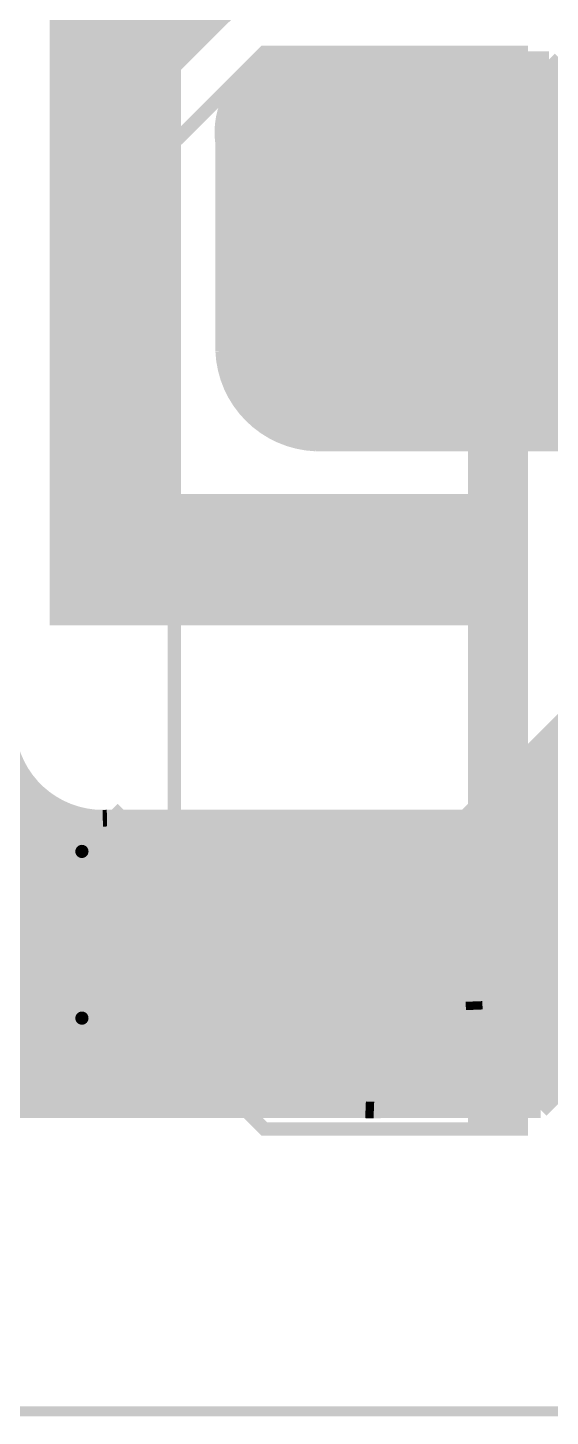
# Model space of a CAD drawing. Extents: x -20 to 155, y -91 to 215.
# Drawn here: x 4.26 to 12.21, y 6.63 to 27.79 of the extents above; entities that cross this region are included whole.
import ezdxf

# ---------------------------------------------------------------- set-up
doc = ezdxf.new("R2010")
doc.units = 0
doc.header["$MEASUREMENT"] = 0
doc.layers.get('0').update_dxf_attribs({"linetype": 'CONTINUOUS'})
for name, color, linetype in [('25-334-0_BOT', 7, 'CONTINUOUS'), ('25-334-0_DRD', 7, 'CONTINUOUS'), ('25-334-0_DRL', 2, 'CONTINUOUS'), ('25-334-0_IN1', 4, 'CONTINUOUS'), ('25-334-0_IN2', 3, 'CONTINUOUS'), ('25-334-0_SMB', 5, 'CONTINUOUS'), ('25-334-0_SMT', 10, 'CONTINUOUS'), ('25-334-0_SST', 12, 'CONTINUOUS'), ('25-334-0_TOP', 11, 'CONTINUOUS'), ('THRUHOLE_TAP', 15, 'CONTINUOUS')]:
    doc.layers.add(name, color=color, linetype=linetype)

# ---------------------------------------------------------------- blocks, each defined once
blk = doc.blocks.new('ROUND_14')
at = {"const_width": 1.905}
blk.add_lwpolyline([(-0.9525, 0, 1), (0.9525, 0, 1)], format="xyb", close=True, dxfattribs=at)
blk = doc.blocks.new('ROUND_64')
at = {"const_width": 0.35052}
blk.add_lwpolyline([(-0.17526, 0, 1), (0.17526, 0, 1)], format="xyb", close=True, dxfattribs=at)
blk = doc.blocks.new('ROUND_30')
at = {"const_width": 0.84963}
blk.add_lwpolyline([(-0.424814, 0, 1), (0.424814, 0, 1)], format="xyb", close=True, dxfattribs=at)
blk = doc.blocks.new('ROUND_84')
at = {"const_width": 0.10033}
blk.add_lwpolyline([(-0.050164, 0, 1), (0.050164, 0, 1)], format="xyb", close=True, dxfattribs=at)
blk = doc.blocks.new('ROUND_75')
at = {"const_width": 0.10033}
blk.add_lwpolyline([(-0.050164, 0, 1), (0.050164, 0, 1)], format="xyb", close=True, dxfattribs=at)

msp = doc.modelspace()

# ---------------------------------------------------------------- linework, layer by layer
at = {"layer": '25-334-0_BOT', "const_width": 0.254}
for points in [[(21.844, 26.543), (11.049, 15.748)], [(26.67, 22.733), (23.495, 22.733), (12.7, 11.938), (6.223, 11.938)], [(12.2682, 16.9672), (12.2682, 11.938)], [(17.7292, 16.9672), (12.2682, 16.9672)], [(12.0396, 16.7386), (12.0396, 11.938)], [(17.5006, 16.7386), (12.0396, 16.7386)], [(11.811, 16.51), (11.811, 11.938)], [(17.272, 16.51), (11.811, 16.51)], [(11.5824, 16.2814), (11.5824, 11.938)], [(17.0434, 16.2814), (11.5824, 16.2814)], [(11.3538, 16.0528), (11.3538, 11.938)], [(16.8148, 16.0528), (11.3538, 16.0528)], [(6.096, 15.74038), (6.096, 11.94308)], [(11.049, 15.748), (6.223, 15.748)], [(6.3246, 15.748), (6.3246, 11.938)], [(6.5532, 15.748), (6.5532, 11.938)], [(6.7818, 15.748), (6.7818, 11.938)], [(7.0104, 15.748), (7.0104, 11.938)], [(7.239, 15.748), (7.239, 11.938)], [(7.4676, 15.748), (7.4676, 11.938)], [(7.6962, 15.748), (7.6962, 11.938)], [(7.9248, 15.748), (7.9248, 11.938)], [(8.1534, 15.748), (8.1534, 11.938)], [(8.382, 15.748), (8.382, 11.938)], [(8.6106, 15.748), (8.6106, 11.938)], [(8.8392, 15.748), (8.8392, 11.938)], [(9.0678, 15.748), (9.0678, 11.938)], [(9.2964, 15.748), (9.2964, 11.938)], [(9.525, 15.748), (9.525, 11.938)], [(9.7536, 15.748), (9.7536, 11.938)], [(9.9822, 15.748), (9.9822, 11.938)], [(10.2108, 15.748), (10.2108, 11.938)], [(10.4394, 15.748), (10.4394, 11.938)], [(10.668, 15.748), (10.668, 11.938)], [(10.8966, 15.748), (10.8966, 11.938)], [(11.1252, 15.8242), (11.1252, 11.938)], [(16.5862, 15.8242), (11.1252, 15.8242)], [(16.3576, 15.5956), (5.61848, 15.5956)], [(5.6388, 15.60576), (5.6388, 12.08024)], [(5.8674, 15.6972), (5.8674, 11.9888)], [(16.129, 15.367), (5.31622, 15.367)], [(5.4102, 15.45336), (5.4102, 12.23264)], [(15.9004, 15.1384), (5.13842, 15.1384)], [(5.1816, 15.20444), (5.1816, 12.48156)], [(15.6718, 14.9098), (5.0292, 14.9098)], [(15.4432, 14.6812), (4.96824, 14.6812)], [(4.953, 14.478), (4.953, 13.208)], [(15.2146, 14.4526), (4.953, 14.4526)], [(14.986, 14.224), (4.953, 14.224)], [(14.7574, 13.9954), (4.953, 13.9954)], [(14.5288, 13.7668), (4.953, 13.7668)], [(14.3002, 13.5382), (4.953, 13.5382)], [(14.0716, 13.3096), (4.953, 13.3096)], [(13.843, 13.081), (4.95808, 13.081)], [(13.6144, 12.8524), (5.0038, 12.8524)], [(13.3858, 12.6238), (5.09524, 12.6238)], [(13.1572, 12.3952), (5.24764, 12.3952)], [(12.9286, 12.1666), (5.49656, 12.1666)]]:
    msp.add_lwpolyline(points, dxfattribs=at)
for points in [[(6.223, 15.748, 0.4142136), (4.953, 14.478)], [(4.953, 13.208, 0.4142136), (6.223, 11.938)]]:
    msp.add_lwpolyline(points, format="xyb", dxfattribs=at)
at = {"layer": '25-334-0_DRD', "const_width": 0.254}
for points in [[(10.39876, 25.96896), (7.85876, 23.42896)], [(10.39876, 23.42896), (7.85876, 25.96896)], [(5.715, 15.875), (4.445, 14.605)], [(5.715, 14.605), (4.445, 15.875)], [(10.39876, 14.99616), (7.85876, 12.45616)], [(10.39876, 12.45616), (7.85876, 14.99616)], [(5.715, 13.335), (4.445, 12.065)], [(5.715, 12.065), (4.445, 13.335)]]:
    msp.add_lwpolyline(points, dxfattribs=at)
at = {"layer": '25-334-0_DRL', "const_width": 1.99898}
msp.add_lwpolyline([(11.176, 19.685), (5.588, 19.685), (5.588, 27.559), (8.636, 30.607)], dxfattribs=at)
at = {"layer": '25-334-0_IN1', "const_width": 0.254}
for points in [[(8.3439, 27.3177, 0.4142136), (7.2263, 26.2001)], [(8.509, 27.305, 0.037099), (8.3439, 27.31727)], [(7.2263, 26.2001, 0.0370994), (7.23857, 26.03493)], [(7.239, 22.86, 0.3889837), (8.636, 21.463)]]:
    msp.add_lwpolyline(points, format="xyb", dxfattribs=at)
for points in [[(7.9121, 27.23134), (7.9121, 21.6916)], [(8.1407, 27.29738), (8.1407, 21.57222)], [(8.509, 27.305), (8.1788, 27.305)], [(8.3693, 27.3177), (8.3693, 21.49856)], [(12.192, 27.305), (8.509, 27.305)], [(8.5979, 27.305), (8.5979, 21.46554)], [(8.8265, 27.305), (8.8265, 21.463)], [(9.0551, 27.305), (9.0551, 21.463)], [(9.2837, 27.305), (9.2837, 21.463)], [(9.5123, 27.305), (9.5123, 21.463)], [(9.7409, 27.305), (9.7409, 21.463)], [(9.9695, 27.305), (9.9695, 21.463)], [(10.1981, 27.305), (10.1981, 21.463)], [(10.4267, 27.305), (10.4267, 21.463)], [(10.6553, 27.305), (10.6553, 21.463)], [(10.8839, 27.305), (10.8839, 21.463)], [(11.1125, 27.305), (11.1125, 21.463)], [(11.3411, 27.305), (11.3411, 21.463)], [(11.5697, 27.305), (11.5697, 21.463)], [(11.7983, 27.305), (11.7983, 21.463)], [(12.0269, 27.305), (12.0269, 21.463)], [(12.192, 27.305), (23.241, 16.256)], [(12.2555, 27.2415), (12.2555, 21.463)], [(12.4206, 27.0764), (7.65048, 27.0764)], [(7.6835, 27.1018), (7.6835, 21.87194)], [(12.6492, 26.8478), (7.43204, 26.8478)], [(7.4549, 26.87574), (7.4549, 22.15642)], [(12.8778, 26.6192), (7.30758, 26.6192)], [(13.1064, 26.3906), (7.24154, 26.3906)], [(13.335, 26.162), (7.2263, 26.162)], [(7.239, 26.035), (7.239, 22.86)], [(13.5636, 25.9334), (7.239, 25.9334)], [(13.7922, 25.7048), (7.239, 25.7048)], [(14.0208, 25.4762), (7.239, 25.4762)], [(14.2494, 25.2476), (7.239, 25.2476)], [(14.478, 25.019), (7.239, 25.019)], [(14.7066, 24.7904), (7.239, 24.7904)], [(14.9352, 24.5618), (7.239, 24.5618)], [(15.1638, 24.3332), (7.239, 24.3332)], [(15.3924, 24.1046), (7.239, 24.1046)], [(15.621, 23.876), (7.239, 23.876)], [(15.8496, 23.6474), (7.239, 23.6474)], [(16.0782, 23.4188), (7.239, 23.4188)], [(16.3068, 23.1902), (7.239, 23.1902)], [(16.5354, 22.9616), (7.239, 22.9616)], [(16.764, 22.733), (7.24916, 22.733)], [(16.9926, 22.5044), (7.29742, 22.5044)], [(17.2212, 22.2758), (7.38886, 22.2758)], [(17.4498, 22.0472), (7.52856, 22.0472)], [(17.6784, 21.8186), (7.74192, 21.8186)], [(17.907, 21.59), (8.10006, 21.59)], [(13.589, 21.463), (8.636, 21.463)]]:
    msp.add_lwpolyline(points, dxfattribs=at)
at = {"layer": '25-334-0_IN2', "const_width": 0.254}
for points in [[(22.733, 27.559), (10.922, 15.748)], [(23.495, 22.733), (12.065, 11.303)], [(17.78, 17.018), (12.192, 17.018)], [(12.29106, 17.11706), (12.29106, 11.52906)], [(12.06246, 16.88846), (12.06246, 11.303)], [(11.83386, 16.65986), (11.83386, 11.303)], [(17.5514, 16.7894), (11.9634, 16.7894)], [(11.60526, 16.43126), (11.60526, 11.303)], [(17.3228, 16.5608), (11.7348, 16.5608)], [(11.37666, 16.20266), (11.37666, 11.303)], [(17.0942, 16.3322), (11.5062, 16.3322)], [(11.14806, 15.97406), (11.14806, 11.303)], [(16.8656, 16.1036), (11.2776, 16.1036)], [(10.922, 15.748), (3.937, 15.748)], [(4.29006, 15.748), (4.29006, 11.303)], [(4.51866, 15.748), (4.51866, 11.303)], [(4.74726, 15.748), (4.74726, 11.303)], [(4.97586, 15.748), (4.97586, 11.303)], [(5.20446, 15.748), (5.20446, 11.303)], [(5.43306, 15.748), (5.43306, 11.303)], [(5.66166, 15.748), (5.66166, 11.303)], [(5.89026, 15.748), (5.89026, 11.303)], [(6.11886, 15.748), (6.11886, 11.303)], [(6.34746, 15.748), (6.34746, 11.303)], [(6.57606, 15.748), (6.57606, 11.303)], [(6.80466, 15.748), (6.80466, 11.303)], [(7.03326, 15.748), (7.03326, 11.303)], [(7.26186, 15.748), (7.26186, 11.303)], [(7.49046, 15.748), (7.49046, 11.303)], [(7.71906, 15.748), (7.71906, 11.303)], [(7.94766, 15.748), (7.94766, 11.303)], [(8.17626, 15.748), (8.17626, 11.303)], [(8.40486, 15.748), (8.40486, 11.303)], [(8.63346, 15.748), (8.63346, 11.303)], [(8.86206, 15.748), (8.86206, 11.303)], [(9.09066, 15.748), (9.09066, 11.303)], [(9.31926, 15.748), (9.31926, 11.303)], [(9.54786, 15.748), (9.54786, 11.303)], [(9.77646, 15.748), (9.77646, 11.303)], [(10.00506, 15.748), (10.00506, 11.303)], [(10.23366, 15.748), (10.23366, 11.303)], [(10.46226, 15.748), (10.46226, 11.303)], [(10.69086, 15.748), (10.69086, 11.303)], [(10.91946, 15.748), (10.91946, 11.303)], [(16.637, 15.875), (11.049, 15.875)], [(16.4084, 15.6464), (-3.81254, 15.6464)], [(16.1798, 15.4178), (-3.81, 15.4178)], [(15.9512, 15.1892), (-3.81, 15.1892)], [(15.7226, 14.9606), (-3.81, 14.9606)], [(15.494, 14.732), (-3.81, 14.732)], [(15.2654, 14.5034), (-3.81, 14.5034)], [(15.0368, 14.2748), (-3.81, 14.2748)], [(14.8082, 14.0462), (-3.81, 14.0462)], [(14.5796, 13.8176), (-3.81, 13.8176)], [(14.351, 13.589), (-3.81, 13.589)], [(14.1224, 13.3604), (-3.81, 13.3604)], [(13.8938, 13.1318), (-3.80746, 13.1318)], [(13.6652, 12.9032), (-3.77952, 12.9032)], [(13.4366, 12.6746), (-3.72364, 12.6746)], [(13.208, 12.446), (-3.63728, 12.446)], [(12.9794, 12.2174), (-3.51282, 12.2174)], [(12.7508, 11.9888), (-3.34518, 11.9888)], [(12.5222, 11.7602), (-3.11658, 11.7602)], [(12.2936, 11.5316), (-2.77876, 11.5316)], [(12.065, 11.303), (-1.905, 11.303)]]:
    msp.add_lwpolyline(points, dxfattribs=at)
at = {"layer": '25-334-0_SMB', "const_width": 1.99898}
msp.add_lwpolyline([(25.908, 24.765), (22.86, 24.765), (11.938, 13.843), (6.35, 13.843)], dxfattribs=at)
at = {"layer": '25-334-0_SMT', "const_width": 1.99898}
msp.add_lwpolyline([(25.654, 13.843), (23.495, 13.843), (12.7, 24.638), (9.144, 24.638)], dxfattribs=at)
at = {"layer": '25-334-0_SST'}
for points, const_width in [([(-2.6162, 31.7119), (-2.6162, 6.71068), (37.38372, 6.71068), (37.38372, 31.7119), (-2.6162, 31.7119)], 0.1524), ([(11.77036, 12.10056), (11.77036, 11.00836), (7.85876, 11.00836), (6.48716, 12.37996), (6.48716, 26.04516), (7.85876, 27.41676), (11.77036, 27.41676), (11.77036, 12.10056)], 0.2032), ([(11.05916, 27.41676), (11.05916, 11.00836)], 0.2032), ([(11.74496, 27.41676), (11.05916, 27.41676)], 0.2032), ([(11.2522, 27.41676), (11.2522, 11.00836)], 0.2032), ([(11.43508, 27.41676), (11.43508, 11.00836)], 0.2032), ([(11.61796, 27.41676), (11.61796, 11.00836)], 0.2032), ([(11.74496, 27.41676), (11.77036, 11.03376), (11.77036, 11.00836)], 0.2032), ([(11.74496, 27.29484), (11.05916, 27.29484)], 0.2032), ([(11.74496, 27.11196), (11.05916, 27.11196)], 0.2032), ([(11.74496, 26.92908), (11.05916, 26.92908)], 0.2032), ([(11.74496, 26.7462), (11.05916, 26.7462)], 0.2032), ([(11.74496, 26.56332), (11.05916, 26.56332)], 0.2032), ([(11.74496, 26.38044), (11.05916, 26.38044)], 0.2032), ([(11.74496, 26.19756), (11.05916, 26.19756)], 0.2032), ([(11.74496, 26.01468), (11.05916, 26.01468)], 0.2032), ([(11.74496, 25.8318), (11.05916, 25.8318)], 0.2032), ([(11.7475, 25.64892), (11.05916, 25.64892)], 0.2032), ([(11.7475, 25.46604), (11.05916, 25.46604)], 0.2032), ([(11.7475, 25.28316), (11.05916, 25.28316)], 0.2032), ([(11.7475, 25.10028), (11.05916, 25.10028)], 0.2032), ([(11.7475, 24.9174), (11.05916, 24.9174)], 0.2032), ([(11.7475, 24.73452), (11.05916, 24.73452)], 0.2032), ([(11.7475, 24.55164), (11.05916, 24.55164)], 0.2032), ([(11.7475, 24.36876), (11.05916, 24.36876)], 0.2032), ([(11.7475, 24.18588), (11.05916, 24.18588)], 0.2032), ([(11.75004, 24.003), (11.05916, 24.003)], 0.2032), ([(11.75004, 23.82012), (11.05916, 23.82012)], 0.2032), ([(11.75004, 23.63724), (11.05916, 23.63724)], 0.2032), ([(11.75004, 23.45436), (11.05916, 23.45436)], 0.2032), ([(11.75004, 23.27148), (11.05916, 23.27148)], 0.2032), ([(11.75004, 23.0886), (11.05916, 23.0886)], 0.2032), ([(11.75004, 22.90572), (11.05916, 22.90572)], 0.2032), ([(11.75004, 22.72284), (11.05916, 22.72284)], 0.2032), ([(11.75004, 22.53996), (11.05916, 22.53996)], 0.2032), ([(11.75258, 22.35708), (11.05916, 22.35708)], 0.2032), ([(11.75258, 22.1742), (11.05916, 22.1742)], 0.2032), ([(11.75258, 21.99132), (11.05916, 21.99132)], 0.2032), ([(11.75258, 21.80844), (11.05916, 21.80844)], 0.2032), ([(11.75258, 21.62556), (11.05916, 21.62556)], 0.2032), ([(11.75258, 21.44268), (11.05916, 21.44268)], 0.2032), ([(11.75258, 21.2598), (11.05916, 21.2598)], 0.2032), ([(11.75258, 21.07692), (11.05916, 21.07692)], 0.2032), ([(11.75258, 20.89404), (11.05916, 20.89404)], 0.2032), ([(11.75512, 20.71116), (11.05916, 20.71116)], 0.2032), ([(11.75512, 20.52828), (11.05916, 20.52828)], 0.2032), ([(11.75512, 20.3454), (11.05916, 20.3454)], 0.2032), ([(11.75512, 20.16252), (11.05916, 20.16252)], 0.2032), ([(11.75512, 19.97964), (11.05916, 19.97964)], 0.2032), ([(11.75512, 19.79676), (11.05916, 19.79676)], 0.2032), ([(11.75512, 19.61388), (11.05916, 19.61388)], 0.2032), ([(11.75512, 19.431), (11.05916, 19.431)], 0.2032), ([(11.75512, 19.24812), (11.05916, 19.24812)], 0.2032), ([(11.75766, 19.06524), (11.05916, 19.06524)], 0.2032), ([(11.75766, 18.88236), (11.05916, 18.88236)], 0.2032), ([(11.75766, 18.69948), (11.05916, 18.69948)], 0.2032), ([(11.75766, 18.5166), (11.05916, 18.5166)], 0.2032), ([(11.75766, 18.33372), (11.05916, 18.33372)], 0.2032), ([(11.75766, 18.15084), (11.05916, 18.15084)], 0.2032), ([(11.75766, 17.96796), (11.05916, 17.96796)], 0.2032), ([(11.75766, 17.78508), (11.05916, 17.78508)], 0.2032), ([(11.75766, 17.6022), (11.05916, 17.6022)], 0.2032), ([(11.7602, 17.41932), (11.05916, 17.41932)], 0.2032), ([(11.7602, 17.23644), (11.05916, 17.23644)], 0.2032), ([(11.7602, 17.05356), (11.05916, 17.05356)], 0.2032), ([(11.7602, 16.87068), (11.05916, 16.87068)], 0.2032), ([(11.7602, 16.6878), (11.05916, 16.6878)], 0.2032), ([(11.7602, 16.50492), (11.05916, 16.50492)], 0.2032), ([(11.7602, 16.32204), (11.05916, 16.32204)], 0.2032), ([(11.7602, 16.13916), (11.05916, 16.13916)], 0.2032), ([(11.7602, 15.95628), (11.05916, 15.95628)], 0.2032), ([(11.76274, 15.7734), (11.05916, 15.7734)], 0.2032), ([(11.76274, 15.59052), (11.05916, 15.59052)], 0.2032), ([(11.76274, 15.40764), (11.05916, 15.40764)], 0.2032), ([(11.76274, 15.22476), (11.05916, 15.22476)], 0.2032), ([(11.76274, 15.04188), (11.05916, 15.04188)], 0.2032), ([(11.76274, 14.859), (11.05916, 14.859)], 0.2032), ([(11.76274, 14.67612), (11.05916, 14.67612)], 0.2032), ([(11.76274, 14.49324), (11.05916, 14.49324)], 0.2032), ([(11.76528, 14.31036), (11.05916, 14.31036)], 0.2032), ([(11.76528, 14.12748), (11.05916, 14.12748)], 0.2032), ([(11.76528, 13.9446), (11.05916, 13.9446)], 0.2032), ([(11.76528, 13.76172), (11.05916, 13.76172)], 0.2032), ([(11.76528, 13.57884), (11.05916, 13.57884)], 0.2032), ([(11.76528, 13.39596), (11.05916, 13.39596)], 0.2032), ([(11.76528, 13.21308), (11.05916, 13.21308)], 0.2032), ([(11.76528, 13.0302), (11.05916, 13.0302)], 0.2032), ([(11.76528, 12.84732), (11.05916, 12.84732)], 0.2032), ([(11.76782, 12.66444), (11.05916, 12.66444)], 0.2032), ([(11.76782, 12.48156), (11.05916, 12.48156)], 0.2032), ([(11.76782, 12.29868), (11.05916, 12.29868)], 0.2032), ([(11.76782, 12.1158), (11.05916, 12.1158)], 0.2032), ([(11.76782, 11.93292), (11.05916, 11.93292)], 0.2032), ([(11.76782, 11.75004), (11.05916, 11.75004)], 0.2032), ([(11.76782, 11.56716), (11.05916, 11.56716)], 0.2032), ([(11.76782, 11.38428), (11.05916, 11.38428)], 0.2032), ([(11.76782, 11.2014), (11.05916, 11.2014)], 0.2032), ([(11.77036, 11.00836), (11.05916, 11.00836)], 0.2032)]:
    msp.add_lwpolyline(points, dxfattribs=dict(at, const_width=const_width))
at = {"layer": '25-334-0_TOP', "const_width": 0.254}
for points in [[(8.3439, 27.3177, 0.4142136), (7.2263, 26.2001)], [(8.509, 27.305, 0.037099), (8.3439, 27.31727)], [(7.2263, 26.2001, 0.0370994), (7.23857, 26.03493)], [(7.239, 22.86, 0.3663079), (8.636, 21.463)], [(3.93446, 17.2085, 0.4142136), (5.3975, 15.74546)], [(11.049, 14.732, 0.3801993), (10.033, 15.748)], [(9.525, 11.29792, 0.4142136), (11.05408, 12.827)]]:
    msp.add_lwpolyline(points, format="xyb", dxfattribs=at)
for points in [[(7.9121, 27.23134), (7.9121, 21.71446)], [(8.1407, 27.29738), (8.1407, 21.59)], [(8.3693, 27.3177), (8.3693, 21.50872)], [(12.192, 27.305), (8.509, 27.305)], [(8.5979, 27.305), (8.5979, 21.46554)], [(8.8265, 27.305), (8.8265, 21.463)], [(9.0551, 27.305), (9.0551, 21.463)], [(9.2837, 27.305), (9.2837, 21.463)], [(9.5123, 27.305), (9.5123, 21.463)], [(9.7409, 27.305), (9.7409, 21.463)], [(9.9695, 27.305), (9.9695, 21.463)], [(10.1981, 27.305), (10.1981, 21.463)], [(10.4267, 27.305), (10.4267, 21.463)], [(10.6553, 27.305), (10.6553, 21.463)], [(10.8839, 27.305), (10.8839, 21.463)], [(11.1125, 27.305), (11.1125, 21.463)], [(11.3411, 27.305), (11.3411, 21.463)], [(11.5697, 27.305), (11.5697, 21.463)], [(11.7983, 27.305), (11.7983, 21.463)], [(12.0269, 27.305), (12.0269, 21.463)], [(12.192, 27.305), (23.241, 16.256)], [(12.2555, 27.2415), (12.2555, 21.463)], [(12.3952, 27.1018), (7.6835, 27.1018)], [(7.6835, 27.1018), (7.6835, 21.90242)], [(12.6238, 26.8732), (7.45236, 26.8732)], [(7.4549, 26.87574), (7.4549, 22.19452)], [(12.8524, 26.6446), (7.31774, 26.6446)], [(13.081, 26.416), (7.24662, 26.416)], [(13.3096, 26.1874), (7.2263, 26.1874)], [(7.239, 26.035), (7.239, 22.86)], [(13.5382, 25.9588), (7.239, 25.9588)], [(13.7668, 25.7302), (7.239, 25.7302)], [(13.9954, 25.5016), (7.239, 25.5016)], [(14.224, 25.273), (7.239, 25.273)], [(14.4526, 25.0444), (7.239, 25.0444)], [(14.6812, 24.8158), (7.239, 24.8158)], [(14.9098, 24.5872), (7.239, 24.5872)], [(15.1384, 24.3586), (7.239, 24.3586)], [(15.367, 24.13), (7.239, 24.13)], [(15.5956, 23.9014), (7.239, 23.9014)], [(15.8242, 23.6728), (7.239, 23.6728)], [(16.0528, 23.4442), (7.239, 23.4442)], [(16.2814, 23.2156), (7.239, 23.2156)], [(16.51, 22.987), (7.239, 22.987)], [(16.7386, 22.7584), (7.2517, 22.7584)], [(16.9672, 22.5298), (7.3025, 22.5298)], [(17.1958, 22.3012), (7.39648, 22.3012)], [(17.4244, 22.0726), (7.53618, 22.0726)], [(17.653, 21.844), (7.747, 21.844)], [(17.8816, 21.6154), (8.08736, 21.6154)], [(13.589, 21.463), (8.636, 21.463)], [(4.16814, 16.41602), (4.16814, 11.303)], [(4.23164, 16.32712), (-3.68554, 16.32712)], [(4.445, 16.09852), (-3.68554, 16.09852)], [(4.39674, 16.1417), (4.39674, 11.303)], [(4.62534, 15.96644), (4.62534, 11.303)], [(4.81076, 15.86992), (-3.68554, 15.86992)], [(4.85394, 15.8496), (4.85394, 11.303)], [(5.08254, 15.78102), (5.08254, 11.303)], [(5.31114, 15.748), (5.31114, 11.303)], [(5.3975, 15.74546), (5.46105, 15.74684)], [(10.033, 15.748), (5.461, 15.748)], [(5.53974, 15.748), (5.53974, 11.303)], [(5.76834, 15.748), (5.76834, 11.303)], [(5.99694, 15.748), (5.99694, 11.303)], [(6.22554, 15.748), (6.22554, 11.303)], [(6.45414, 15.748), (6.45414, 11.303)], [(6.68274, 15.748), (6.68274, 11.303)], [(6.91134, 15.748), (6.91134, 11.303)], [(7.13994, 15.748), (7.13994, 11.303)], [(7.36854, 15.748), (7.36854, 11.303)], [(7.59714, 15.748), (7.59714, 11.303)], [(7.82574, 15.748), (7.82574, 11.303)], [(8.05434, 15.748), (8.05434, 11.303)], [(8.28294, 15.748), (8.28294, 11.303)], [(8.51154, 15.748), (8.51154, 11.303)], [(8.74014, 15.748), (8.74014, 11.303)], [(8.96874, 15.748), (8.96874, 11.303)], [(9.19734, 15.748), (9.19734, 11.303)], [(9.42594, 15.748), (9.42594, 11.30046)], [(9.65454, 15.748), (9.65454, 11.303)], [(9.88314, 15.748), (9.88314, 11.3411)], [(10.11174, 15.74038), (10.11174, 11.41476)], [(10.44194, 15.64132), (-3.68554, 15.64132)], [(10.34034, 15.6845), (10.34034, 11.53414)], [(10.56894, 15.56766), (10.56894, 11.7094)], [(10.75436, 15.41272), (-3.68554, 15.41272)], [(10.79754, 15.36192), (10.79754, 11.98118)], [(10.91946, 15.18412), (-3.683, 15.18412)], [(11.0109, 14.95552), (-3.683, 14.95552)], [(11.049, 14.72692), (-3.683, 14.72692)], [(11.02614, 14.89202), (11.02614, 12.53998)], [(11.049, 14.732), (11.049, 12.954)], [(11.049, 14.49832), (-3.683, 14.49832)], [(11.049, 14.26972), (-3.683, 14.26972)], [(11.049, 14.04112), (-3.683, 14.04112)], [(11.049, 13.81252), (-3.683, 13.81252)], [(11.049, 13.58392), (-3.683, 13.58392)], [(11.049, 13.35532), (-3.683, 13.35532)], [(11.049, 13.12672), (-3.683, 13.12672)], [(11.05154, 12.89812), (-3.65252, 12.89812)], [(11.05408, 12.827), (11.0488, 12.95398)], [(11.04646, 12.66952), (-3.58648, 12.66952)], [(11.00328, 12.44092), (-3.4925, 12.44092)], [(10.92454, 12.21232), (-3.36296, 12.21232)], [(10.80008, 11.98372), (-3.19024, 11.98372)], [(10.61466, 11.75512), (-2.95402, 11.75512)], [(10.32764, 11.52652), (-2.61112, 11.52652)], [(9.398, 11.303), (-1.905, 11.303)], [(9.398, 11.303), (9.525, 11.29772)]]:
    msp.add_lwpolyline(points, dxfattribs=at)

# ---------------------------------------------------------------- block references
at = {"layer": '25-334-0_BOT'}
for name, p in [('ROUND_14', (9.12876, 24.69896)), ('ROUND_64', (5.08, 15.24)), ('ROUND_14', (9.12876, 13.72616)), ('ROUND_64', (5.08, 12.7))]:
    msp.add_blockref(name, p, dxfattribs=at)
at = {"layer": '25-334-0_DRL'}
for name, p in [('ROUND_30', (9.12876, 24.69896)), ('ROUND_84', (5.08, 15.24)), ('ROUND_30', (9.12876, 13.72616)), ('ROUND_84', (5.08, 12.7))]:
    msp.add_blockref(name, p, dxfattribs=at)
at = {"layer": '25-334-0_IN1'}
for name, p in [('ROUND_14', (9.12876, 24.69896)), ('ROUND_64', (5.08, 15.24)), ('ROUND_14', (9.12876, 13.72616)), ('ROUND_64', (5.08, 12.7))]:
    msp.add_blockref(name, p, dxfattribs=at)
at = {"layer": '25-334-0_IN2'}
for name, p in [('ROUND_14', (9.12876, 24.69896)), ('ROUND_64', (5.08, 15.24)), ('ROUND_14', (9.12876, 13.72616)), ('ROUND_64', (5.08, 12.7))]:
    msp.add_blockref(name, p, dxfattribs=at)
at = {"layer": '25-334-0_SMB'}
for p in [(9.12876, 24.69896), (9.12876, 13.72616)]:
    msp.add_blockref('ROUND_14', p, dxfattribs=at)
at = {"layer": '25-334-0_SMT'}
for p in [(9.12876, 24.69896), (9.12876, 13.72616)]:
    msp.add_blockref('ROUND_14', p, dxfattribs=at)
at = {"layer": '25-334-0_TOP'}
for name, p in [('ROUND_14', (9.12876, 24.69896)), ('ROUND_64', (5.08, 15.24)), ('ROUND_14', (9.12876, 13.72616)), ('ROUND_64', (5.08, 12.7))]:
    msp.add_blockref(name, p, dxfattribs=at)
at = {"layer": 'THRUHOLE_TAP'}
for name, p in [('ROUND_30', (9.12876, 24.69896)), ('ROUND_75', (5.08, 15.24)), ('ROUND_30', (9.12876, 13.72616)), ('ROUND_75', (5.08, 12.7))]:
    msp.add_blockref(name, p, dxfattribs=at)

doc.saveas('drawing.dxf')
